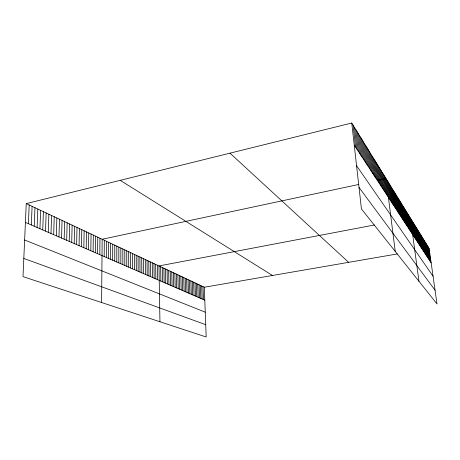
<?xml version="1.0" encoding="UTF-8"?>
<svg xmlns="http://www.w3.org/2000/svg" width="460" height="460" viewBox="0 0 460 460"><rect width="100%" height="100%" fill="white"/><g stroke="black" fill="none" stroke-linecap="round" stroke-linejoin="round"><path stroke-width="0.69" d="M118.829 262.901L118.847 247.089M120.842 263.77L120.848 248.032M114.741 261.125L114.787 245.186M116.794 262.016L116.828 246.14M112.671 260.228L112.734 244.22M108.468 258.405L108.56 242.259M110.578 259.325L110.659 243.242M104.184 256.553L104.311 240.264M106.335 257.485L106.444 241.264M99.814 254.656L99.975 238.228M101.602 302.53L102.154 239.252L358.875 184.431M97.6 253.696L97.779 237.193M93.104 251.746L93.317 235.1M95.364 252.73L95.559 236.152M90.821 250.757L91.057 234.036M86.192 248.751L86.463 231.88M88.521 249.763L88.768 232.967M83.841 247.733L84.128 230.788M79.068 245.663L79.396 228.562M81.466 246.704L81.776 229.678M76.647 244.617L76.998 227.435M71.725 242.483L72.117 225.141M74.198 243.553L74.572 226.297M69.224 241.402L69.644 223.98M64.153 239.2L64.613 221.617M66.7 240.304L67.143 222.807M61.571 238.084L62.06 220.42M58.966 236.952L59.478 219.207M53.676 234.657L54.234 216.74M56.333 235.813L56.867 217.982M50.985 233.496L51.572 215.493M48.265 232.317L48.875 214.228M42.74 229.919L43.407 211.657M45.517 231.127L46.155 212.951M39.934 228.706L40.624 210.352M37.093 227.476L37.812 209.03M34.224 226.228L34.971 207.696M31.32 224.969L32.096 206.344M26.254 203.602L23 276.638L206.189 336.984L204.309 287.236L26.254 203.602L351.75 123.015L429.128 248.452L437 303.945L361.439 208.932L351.75 123.015M28.382 223.698L29.193 204.982M377.608 180.429L386.055 178.63L395.238 251.43M374.365 225.003L158.982 265.943L159.953 321.753M403.109 219.535L410.429 218.143L418.962 281.267M204.309 287.236L397.354 253.931M422.688 249.561L429.128 248.452M23.811 258.445L205.723 324.697M24.633 240.011L205.252 312.179M25.415 222.41L204.798 300.156M120.221 180.337L272.469 275.477M229.977 153.163L348.645 262.332M359.013 187.41L435.051 290.208M356.563 165.686L433.067 276.23M354.234 145.026L431.164 262.832M428.599 247.595L430.646 262.033M428.065 246.732L430.117 261.228M427.53 245.864L429.588 260.417M426.989 244.99L429.053 259.595M426.443 244.105L428.513 258.767M425.897 243.213L427.967 257.933M425.339 242.316L427.421 257.094M424.781 241.408L426.863 256.249M424.218 240.494L426.305 255.392M423.648 239.568L425.741 254.529M423.073 238.642L425.172 253.655M422.493 237.699L424.597 252.776M421.912 236.756L424.022 251.89M421.32 235.796L423.436 250.993M420.728 234.836L422.843 250.09M420.124 233.858L422.251 249.182M419.52 232.881L421.653 248.262M418.91 231.886L421.044 247.336M418.295 230.891L420.434 246.399M417.668 229.879L419.819 245.456M417.042 228.861L419.192 244.501M416.409 227.838L418.565 243.541M415.771 226.797L417.933 242.569M415.121 225.751L417.289 241.586M414.471 224.698L416.645 240.597M413.816 223.629L415.995 239.597M413.149 222.554L415.334 238.59M412.482 221.467L414.667 237.573M411.803 220.369L414 236.543M411.119 219.265L413.322 235.508M409.733 217.011L411.941 233.398M409.026 215.872L411.246 232.329M408.313 214.716L410.538 231.248M407.594 213.549L409.825 230.149M406.87 212.37L409.101 229.051M406.14 211.186L408.376 227.936M405.398 209.984L407.64 226.809M404.65 208.771L406.899 225.67M403.891 207.546L406.145 224.52M403.127 206.31L405.386 223.359M402.356 205.056L404.622 222.186M401.58 203.797L403.851 221.001M400.792 202.521L403.069 219.805M399.999 201.227L402.276 218.598M399.194 199.927L401.482 217.373M398.383 198.611L400.671 216.142M397.561 197.282L399.861 214.895M396.733 195.937L399.033 213.63M395.893 194.58L398.205 212.353M395.048 193.206L397.359 211.065M394.191 191.82L396.508 209.766M393.329 190.417L395.652 208.449M392.455 188.997L394.784 207.115M391.569 187.565L393.904 205.769M390.672 186.116L393.012 204.412M389.769 184.65L392.115 203.032M388.855 183.172L391.207 201.641M387.935 181.671L390.287 200.238M386.998 180.159L389.361 198.812M385.1 177.077L387.469 195.92M384.134 175.513L386.509 194.448M383.157 173.926L385.537 192.958M382.168 172.327L384.554 191.452M381.167 170.706L383.554 189.928M380.155 169.061L382.547 188.387M379.132 167.405L381.53 186.823M378.097 165.727L380.5 185.248M377.05 164.024L379.454 183.649M375.987 162.305L378.402 182.028M374.911 160.569L377.332 180.395M373.83 158.803L376.245 178.739M372.726 157.021L375.153 177.06M371.617 155.221L374.043 175.363M370.49 153.393L372.922 173.644M369.346 151.541L371.784 171.902M368.195 149.672L370.633 170.137M367.022 147.775L369.466 168.354M365.838 145.854L368.287 166.549M364.642 143.911L367.091 164.714M363.423 141.945L365.878 162.863M362.192 139.949L364.653 160.983M360.95 137.925L363.411 159.079M359.685 135.878L362.152 157.153M358.409 133.808L360.876 155.198M357.109 131.704L359.582 153.214M355.798 129.576L358.271 151.208M354.47 127.42L356.943 149.178M353.119 125.235L355.597 147.114M203.009 286.626L203.492 299.592M201.704 286.011L202.176 299.023M200.382 285.39L200.853 298.448M199.053 284.763L199.519 297.867M197.714 284.136L198.174 297.286M196.368 283.504L196.817 296.7M195.005 282.865L195.454 296.108M193.637 282.221L194.074 295.51M192.257 281.572L192.688 294.912M190.865 280.922L191.291 294.302M189.468 280.261L189.882 293.693M188.054 279.599L188.468 293.077M186.633 278.933L187.036 292.457M185.196 278.254L185.593 291.835M183.753 277.575L184.138 291.203M182.292 276.891L182.677 290.57M180.826 276.201L181.2 289.932M179.348 275.511L179.71 289.282M177.853 274.81L178.215 288.633M176.352 274.102L176.703 287.983M174.834 273.389L175.179 287.322M173.305 272.671L173.638 286.655M171.77 271.946L172.092 285.982M170.217 271.222L170.533 285.303M168.647 270.486L168.958 284.625M167.072 269.744L167.371 283.935M165.479 268.996L165.767 283.245M163.875 268.243L164.157 282.543M162.259 267.484L162.53 281.836M160.626 266.714L160.891 281.129M157.32 265.161L157.561 279.686M155.641 264.373L155.871 278.955M153.951 263.58L154.169 278.214M152.243 262.781L152.455 277.472M150.523 261.97L150.725 276.719M148.787 261.154L148.977 275.965M147.039 260.331L147.217 275.201M145.274 259.503L145.44 274.43M143.491 258.669L143.646 273.654M141.697 257.824L141.841 272.872M139.88 256.973L140.012 272.078M138.057 256.116L138.172 271.285M136.212 255.248L136.315 270.48M134.349 254.374L134.441 269.663M132.474 253.494L132.555 268.847M130.577 252.603L130.646 268.019M128.668 251.706L128.72 267.185M126.736 250.798L126.782 266.346M124.792 249.883L124.821 265.495M122.826 248.963L122.843 264.638"/></g></svg>
